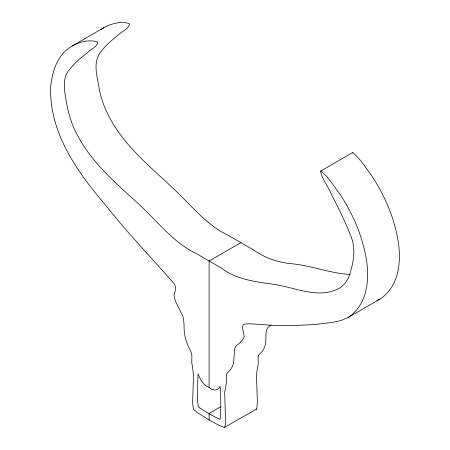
<?xml version="1.0" encoding="UTF-8"?>
<svg xmlns="http://www.w3.org/2000/svg" width="450" height="450" viewBox="0 0 450 450"><rect width="100%" height="100%" fill="white"/><g stroke="black" fill="none" stroke-linecap="round" stroke-linejoin="round"><path stroke-width="0.67" d="M224.786 427.494L225.596 422.229L224.691 392.501L226.44 382.466L226.333 375.306L227.126 373.084L230.468 369.81L232.29 366.632A37.344 21.561 60 0 0 233.572 362.751L234.748 348.227L236.256 345.797L239.259 343.412L242.612 339.879L244.226 336.746L242.674 328.579L242.814 325.496L243.607 324.343L247.719 323.792L251.691 323.848L275.878 325.592L289.665 325.631L313.324 324.658L332.286 322.459L340.971 320.496L347.906 317.621L379.688 299.272C403.329 283.928 401.912 250.403 394.869 226.434C390.234 208.423 381.904 191.565 371.863 175.984C365.76 168.069 360.456 158.794 352.614 152.561L320.518 171.253C322.616 180.079 328.725 187.543 332.173 195.913C338.754 208.446 344.931 221.203 350.168 234.366C355.444 245.812 354.353 258.789 350.831 270.557C349.228 277.481 345.735 284.265 339.542 288.118C319.309 299.43 295.976 287.792 275.124 284.574C256.652 281.88 237.043 279.928 221.653 268.234L196.566 253.749C172.896 242.454 156.943 220.641 137.97 203.361C115.048 182.526 90.709 161.634 76.551 133.487C70.627 122.428 67.68 110.138 65.683 97.841C64.08 88.29 62.46 76.899 69.817 69.193C74.97 62.477 81.636 57.251 88.217 52.02C91.058 48.746 96.975 47.301 97.706 42.615L97.386 41.901C88.29 38.998 76.793 42.542 69.092 48.009C56.891 56.576 52.256 72.011 50.715 86.153C48.814 131.737 76.629 171.248 104.895 204.322C126.349 231.491 150.204 256.584 173.132 282.454C176.664 285.773 175.618 290.829 173.993 294.767C174.482 301.146 178.374 306.743 180.979 312.457C185.333 319.089 183.336 327.156 184.646 334.502A37.344 21.561 60 0 0 185.929 339.868L187.751 345.144L191.093 352.277L191.886 355.421L191.779 362.452L193.528 374.512L192.623 403.194L193.433 409.387L197.308 412.594L209.109 420.019L218.841 425.205L224.364 427.5L256.804 408.853L257.361 401.676L256.472 374.152L258.221 364.118L258.114 356.957L258.907 354.735L262.249 351.461L264.071 348.283A37.344 21.561 60 0 0 265.354 344.402C266.985 337.911 263.543 328.742 271.041 325.063M352.294 152.91L352.614 152.561M100.873 29.661C108.568 24.193 120.071 20.649 129.167 23.552L129.482 24.266C128.199 29.694 121.191 31.393 117.827 35.466C111.06 40.517 104.844 46.311 99.832 53.139C92.751 63.709 97.453 77.074 99.169 88.566C101.171 99.321 105.12 109.631 110.458 119.16C125.966 147.623 151.819 168.013 174.876 190.001C191.818 205.993 206.814 225.259 228.347 235.401L253.434 249.885C264.234 257.535 276.885 262.125 290.025 263.588C310.449 265.196 329.67 273.369 350.123 274.438M347.906 317.621C371.548 302.276 370.131 268.751 363.088 244.783C358.453 226.772 350.128 209.914 340.088 194.333C333.979 186.412 328.674 177.143 320.833 170.91M72.022 46.069L103.804 27.72M240.891 242.646L209.109 260.994L209.109 387.405C211.922 390.746 218.16 391.185 219.909 386.634L220.179 386.567C220.697 397.305 221.237 408.426 220.151 419.141L219.87 419.344C212.422 415.839 205.138 411.587 198.349 406.918C196.594 396.152 197.702 384.626 198.039 373.787C200.143 379.232 203.136 385.402 209.109 387.405M220.5 406.89L209.109 413.466L209.109 420.019M376.926 300.6L379.688 299.272M256.146 409.151L256.567 409.146"/></g></svg>
